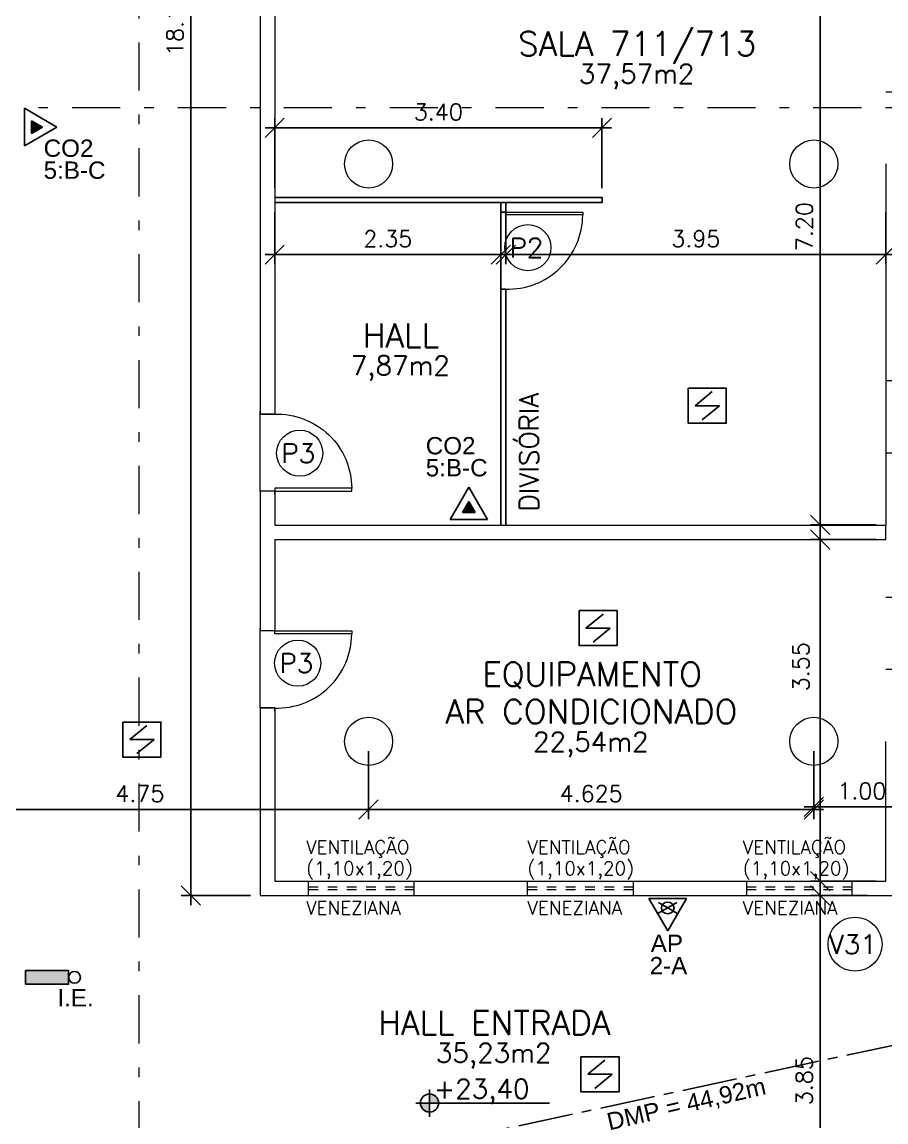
# Model space of a CAD drawing. Header units: millimetres. Extents: x 521 to 1055, y 261 to 520.
# Drawn here: x 607.09 to 616.06, y 314.01 to 325.44 of the extents above; entities that cross this region are included whole.
import ezdxf
from ezdxf.enums import TextEntityAlignment as Align

# ---------------------------------------------------------------- set-up
doc = ezdxf.new("R2010")
doc.units = ezdxf.units.MM
for name, pattern in [('CENTER2', [28.575, 19.05, -3.175, 3.175, -3.175]), ('CONTINU', [0]), ('DASHDOT', [1, 0.5, -0.25, 0, -0.25]), ('DASHDOTX2', [2, 1, -0.5, 0, -0.5])]:
    doc.linetypes.add(name, pattern=pattern)
doc.layers.add('0.1', color=8, linetype='Continuous', lineweight=13)
doc.layers.add('ppci', color=8, linetype='Continuous')
doc.styles.add('ROMANS', font='romans')
doc.styles.get("Standard").update_dxf_attribs({"font": 'romans.shx'})
doc.styles.add('STYLE1', font='sanss___.ttf')
doc.dimstyles.new('Fares Eng - 50', dxfattribs={"dimscale": 2, "dimtxt": 0.085, "dimasz": 0.1, "dimexe": 0.05, "dimexo": 0.05, "dimgap": 0.04, "dimtad": 1, "dimzin": 4, "dimdsep": 46, "dimtxsty": 'ROMANS', "dimblk1": 'OBLIQUE', "dimblk2": 'OBLIQUE', "dimsah": 1, "dimcen": 0.05, "dimdle": 0.05, "dimclrd": 8, "dimclre": 8, "dimclrt": 8, "dimaunit": 1, "dimadec": 0, "dimazin": 0, "dimtfac": 1, "dimtix": 1, "dimtmove": 2, "dimatfit": 0, "dimldrblk": 'OPEN90', "dimfxl": 1, "dimtolj": 1, "dimtzin": 0, "dimarcsym": 0})

# ---------------------------------------------------------------- blocks, each defined once
blk = doc.blocks.new('P80')
for points in [[(0, 0.86), (0, 0.83), (0.15, 0.83), (0.15, 0.86)], [(0, 0), (0, 0.03), (0.15, 0.03), (0.15, 0)]]:
    blk.add_lwpolyline(points)
blk.add_lwpolyline([(-0.8, 0.06), (0, 0.06), (0, 0.03), (-0.8, 0.03)], close=True)
at = {"color": 8}
blk.add_arc((-0.025, 0.056), 0.775, 88.1408, 179.6698, dxfattribs=at)
blk = doc.blocks.new('ÁREA')
for p in [(0.00005, 0.003762), (0, 0)]:
    blk.add_attdef('COMPARTIMENTO', text='', height=0.0025).set_placement(p, align=Align.CENTER)
at = {"color": 1}
for p in [(-0.00005, -0.003762), (-0.000099, -0.007523)]:
    blk.add_attdef('ÁREA', text='', height=0.002, dxfattribs=at).set_placement(p, align=Align.CENTER)
blk = doc.blocks.new('_OBLIQUE')
at = {"color": 0, "linetype": 'ByBlock'}
blk.add_line((-0.5, -0.5), (0.5, 0.5), dxfattribs=at)
blk = doc.blocks.new('*D1305')
at = {"layer": '0.1', "color": 8, "linetype": 'CONTINU', "lineweight": -2, "transparency": 16777216}
for p, q in [((605.936, 317.864), (605.936, 317.157)), ((610.686, 317.864), (610.686, 317.157)), ((605.836, 317.257), (610.786, 317.257))]:
    blk.add_line(p, q, dxfattribs=at)
at = {"layer": 'DEFPOINTS', "color": 0, "linetype": 'CONTINU', "lineweight": -2, "transparency": 16777216}
for p in [(605.936, 317.964), (610.686, 317.964), (610.686, 317.257)]:
    blk.add_point(p, dxfattribs=at)
at = {"layer": '0.1', "color": 8, "linetype": 'CONTINU', "lineweight": -2, "transparency": 16777216, "xscale": 0.2, "yscale": 0.2, "zscale": 0.2, "rotation": 180}
blk.add_blockref('_OBLIQUE', (605.936, 317.257), dxfattribs=at)
at = {"layer": '0.1', "color": 8, "linetype": 'CONTINU', "lineweight": -2, "transparency": 16777216, "xscale": 0.2, "yscale": 0.2, "zscale": 0.2}
blk.add_blockref('_OBLIQUE', (610.686, 317.257), dxfattribs=at)
at = {"layer": '0.1', "color": 8, "linetype": 'CONTINU', "transparency": 16777216, "insert": (608.311, 317.422), "char_height": 0.17, "attachment_point": 5, "style": 'ROMANS'}
blk.add_mtext('\\A1;4.75', dxfattribs=at)
blk = doc.blocks.new('_Open90')
at = {"color": 0, "linetype": 'ByBlock', "lineweight": -2}
for p, q in [((0, 0), (-1, 0)), ((-0.5, 0.5), (0, 0)), ((0, 0), (-0.5, -0.5))]:
    blk.add_line(p, q, dxfattribs=at)
blk = doc.blocks.new('*D1306')
at = {"layer": '0.1', "color": 8, "linetype": 'CONTINU', "lineweight": -2, "transparency": 16777216}
for p, q in [((610.686, 317.864), (610.686, 317.157)), ((615.311, 317.864), (615.311, 317.157)), ((610.586, 317.257), (615.411, 317.257))]:
    blk.add_line(p, q, dxfattribs=at)
at = {"layer": 'DEFPOINTS', "color": 0, "linetype": 'CONTINU', "lineweight": -2, "transparency": 16777216}
for p in [(610.686, 317.964), (615.311, 317.964), (615.311, 317.257)]:
    blk.add_point(p, dxfattribs=at)
at = {"layer": '0.1', "color": 8, "linetype": 'CONTINU', "lineweight": -2, "transparency": 16777216, "xscale": 0.2, "yscale": 0.2, "zscale": 0.2, "rotation": 180}
blk.add_blockref('_OBLIQUE', (610.686, 317.257), dxfattribs=at)
at = {"layer": '0.1', "color": 8, "linetype": 'CONTINU', "lineweight": -2, "transparency": 16777216, "xscale": 0.2, "yscale": 0.2, "zscale": 0.2}
blk.add_blockref('_OBLIQUE', (615.311, 317.257), dxfattribs=at)
at = {"layer": '0.1', "color": 8, "linetype": 'CONTINU', "transparency": 16777216, "insert": (612.999, 317.422), "char_height": 0.17, "attachment_point": 5, "style": 'ROMANS'}
blk.add_mtext('\\A1;4.625', dxfattribs=at)
blk = doc.blocks.new('*D1307')
at = {"layer": '0.1', "color": 8, "linetype": 'CONTINU', "lineweight": -2, "transparency": 16777216}
for p, q in [((615.311, 317.864), (615.311, 317.184)), ((616.311, 317.864), (616.311, 317.184)), ((615.211, 317.284), (616.411, 317.284))]:
    blk.add_line(p, q, dxfattribs=at)
at = {"layer": 'DEFPOINTS', "color": 0, "linetype": 'CONTINU', "lineweight": -2, "transparency": 16777216}
for p in [(615.311, 317.964), (616.311, 317.964), (616.311, 317.284)]:
    blk.add_point(p, dxfattribs=at)
at = {"layer": '0.1', "color": 8, "linetype": 'CONTINU', "lineweight": -2, "transparency": 16777216, "xscale": 0.2, "yscale": 0.2, "zscale": 0.2, "rotation": 180}
blk.add_blockref('_OBLIQUE', (615.311, 317.284), dxfattribs=at)
at = {"layer": '0.1', "color": 8, "linetype": 'CONTINU', "lineweight": -2, "transparency": 16777216, "xscale": 0.2, "yscale": 0.2, "zscale": 0.2}
blk.add_blockref('_OBLIQUE', (616.311, 317.284), dxfattribs=at)
at = {"layer": '0.1', "color": 8, "linetype": 'CONTINU', "transparency": 16777216, "insert": (615.811, 317.449), "char_height": 0.17, "attachment_point": 5, "style": 'ROMANS'}
blk.add_mtext('\\A1;1.00', dxfattribs=at)
blk = doc.blocks.new('*D1607')
at = {"layer": '0.1', "color": 8, "linetype": 'CONTINU', "lineweight": -2, "transparency": 16777216}
for p, q in [((615.378, 320.162), (615.378, 316.412)), ((615.961, 320.062), (615.278, 320.062)), ((615.961, 316.512), (615.278, 316.512))]:
    blk.add_line(p, q, dxfattribs=at)
at = {"layer": 'DEFPOINTS', "color": 0, "linetype": 'CONTINU', "lineweight": -2, "transparency": 16777216}
for p in [(616.061, 320.062), (615.378, 316.512), (616.061, 316.512)]:
    blk.add_point(p, dxfattribs=at)
at = {"layer": '0.1', "color": 8, "linetype": 'CONTINU', "lineweight": -2, "transparency": 16777216, "xscale": 0.2, "yscale": 0.2, "zscale": 0.2}
for p, rotation in [((615.378, 320.062), 90), ((615.378, 316.512), 270)]:
    blk.add_blockref('_OBLIQUE', p, dxfattribs=dict(at, rotation=rotation))
at = {"layer": '0.1', "color": 8, "linetype": 'CONTINU', "transparency": 16777216, "insert": (615.178, 318.74), "char_height": 0.17, "attachment_point": 5, "rotation": 90, "style": 'ROMANS'}
blk.add_mtext('\\A1;3.55', dxfattribs=at)
blk = doc.blocks.new('*D1608')
at = {"layer": '0.1', "color": 8, "linetype": 'CONTINU', "lineweight": -2, "transparency": 16777216}
for p, q in [((615.378, 316.464), (615.378, 312.414)), ((615.865, 316.364), (615.278, 316.364)), ((615.865, 312.514), (615.278, 312.514))]:
    blk.add_line(p, q, dxfattribs=at)
at = {"layer": 'DEFPOINTS', "color": 0, "linetype": 'CONTINU', "lineweight": -2, "transparency": 16777216}
for p in [(615.965, 316.364), (615.378, 312.514), (615.965, 312.514)]:
    blk.add_point(p, dxfattribs=at)
at = {"layer": '0.1', "color": 8, "linetype": 'CONTINU', "lineweight": -2, "transparency": 16777216, "xscale": 0.2, "yscale": 0.2, "zscale": 0.2}
for p, rotation in [((615.378, 316.364), 90), ((615.378, 312.514), 270)]:
    blk.add_blockref('_OBLIQUE', p, dxfattribs=dict(at, rotation=rotation))
at = {"layer": '0.1', "color": 8, "linetype": 'CONTINU', "transparency": 16777216, "insert": (615.213, 314.439), "char_height": 0.17, "attachment_point": 5, "rotation": 90, "style": 'ROMANS'}
blk.add_mtext('\\A1;3.85', dxfattribs=at)
blk = doc.blocks.new('*D1616')
at = {"layer": '0.1', "color": 8, "linetype": 'CONTINU', "lineweight": -2, "transparency": 16777216}
for p, q in [((608.841, 334.564), (608.841, 316.264)), ((609.461, 334.464), (608.741, 334.464)), ((609.461, 316.364), (608.741, 316.364))]:
    blk.add_line(p, q, dxfattribs=at)
at = {"layer": 'DEFPOINTS', "color": 0, "linetype": 'CONTINU', "lineweight": -2, "transparency": 16777216}
for p in [(609.561, 334.464), (608.841, 316.364), (609.561, 316.364)]:
    blk.add_point(p, dxfattribs=at)
at = {"layer": '0.1', "color": 8, "linetype": 'CONTINU', "lineweight": -2, "transparency": 16777216, "xscale": 0.2, "yscale": 0.2, "zscale": 0.2}
for p, rotation in [((608.841, 334.464), 90), ((608.841, 316.364), 270)]:
    blk.add_blockref('_OBLIQUE', p, dxfattribs=dict(at, rotation=rotation))
at = {"layer": '0.1', "color": 8, "linetype": 'CONTINU', "transparency": 16777216, "insert": (608.676, 325.414), "char_height": 0.17, "attachment_point": 5, "rotation": 90, "style": 'ROMANS'}
blk.add_mtext('\\A1;18.10', dxfattribs=at)
blk = doc.blocks.new('*D1713')
at = {"layer": '0.1', "color": 8, "linetype": 'CONTINU', "lineweight": -2, "transparency": 16777216}
for p, q in [((609.711, 323.464), (609.711, 322.922)), ((612.061, 323.464), (612.061, 322.922)), ((609.611, 323.022), (612.161, 323.022))]:
    blk.add_line(p, q, dxfattribs=at)
at = {"layer": 'DEFPOINTS', "color": 0, "linetype": 'CONTINU', "lineweight": -2, "transparency": 16777216}
for p in [(609.711, 323.564), (612.061, 323.564), (612.061, 323.022)]:
    blk.add_point(p, dxfattribs=at)
at = {"layer": '0.1', "color": 8, "linetype": 'CONTINU', "lineweight": -2, "transparency": 16777216, "xscale": 0.2, "yscale": 0.2, "zscale": 0.2, "rotation": 180}
blk.add_blockref('_OBLIQUE', (609.711, 323.022), dxfattribs=at)
at = {"layer": '0.1', "color": 8, "linetype": 'CONTINU', "lineweight": -2, "transparency": 16777216, "xscale": 0.2, "yscale": 0.2, "zscale": 0.2}
blk.add_blockref('_OBLIQUE', (612.061, 323.022), dxfattribs=at)
at = {"layer": '0.1', "color": 8, "linetype": 'CONTINU', "transparency": 16777216, "insert": (610.886, 323.187), "char_height": 0.17, "attachment_point": 5, "style": 'ROMANS'}
blk.add_mtext('\\A1;2.35', dxfattribs=at)
blk = doc.blocks.new('*D1714')
at = {"layer": '0.1', "color": 8, "linetype": 'CONTINU', "lineweight": -2, "transparency": 16777216}
for p, q in [((612.111, 323.464), (612.111, 322.922)), ((616.061, 323.464), (616.061, 322.922)), ((612.011, 323.022), (616.161, 323.022))]:
    blk.add_line(p, q, dxfattribs=at)
at = {"layer": 'DEFPOINTS', "color": 0, "linetype": 'CONTINU', "lineweight": -2, "transparency": 16777216}
for p in [(612.111, 323.564), (616.061, 323.564), (616.061, 323.022)]:
    blk.add_point(p, dxfattribs=at)
at = {"layer": '0.1', "color": 8, "linetype": 'CONTINU', "lineweight": -2, "transparency": 16777216, "xscale": 0.2, "yscale": 0.2, "zscale": 0.2, "rotation": 180}
blk.add_blockref('_OBLIQUE', (612.111, 323.022), dxfattribs=at)
at = {"layer": '0.1', "color": 8, "linetype": 'CONTINU', "lineweight": -2, "transparency": 16777216, "xscale": 0.2, "yscale": 0.2, "zscale": 0.2}
blk.add_blockref('_OBLIQUE', (616.061, 323.022), dxfattribs=at)
at = {"layer": '0.1', "color": 8, "linetype": 'CONTINU', "transparency": 16777216, "insert": (614.086, 323.187), "char_height": 0.17, "attachment_point": 5, "style": 'ROMANS'}
blk.add_mtext('\\A1;3.95', dxfattribs=at)
blk = doc.blocks.new('*D1715')
at = {"layer": '0.1', "color": 8, "linetype": 'CONTINU', "lineweight": -2, "transparency": 16777216}
for p, q in [((609.711, 323.714), (609.711, 324.439)), ((613.111, 323.714), (613.111, 324.439)), ((613.211, 324.339), (609.611, 324.339))]:
    blk.add_line(p, q, dxfattribs=at)
at = {"layer": 'DEFPOINTS', "color": 0, "linetype": 'CONTINU', "lineweight": -2, "transparency": 16777216}
for p in [(609.711, 324.339), (609.711, 323.614), (613.111, 323.614)]:
    blk.add_point(p, dxfattribs=at)
at = {"layer": '0.1', "color": 8, "linetype": 'CONTINU', "lineweight": -2, "transparency": 16777216, "xscale": 0.2, "yscale": 0.2, "zscale": 0.2, "rotation": 180}
blk.add_blockref('_OBLIQUE', (609.711, 324.339), dxfattribs=at)
at = {"layer": '0.1', "color": 8, "linetype": 'CONTINU', "lineweight": -2, "transparency": 16777216, "xscale": 0.2, "yscale": 0.2, "zscale": 0.2}
blk.add_blockref('_OBLIQUE', (613.111, 324.339), dxfattribs=at)
at = {"layer": '0.1', "color": 8, "linetype": 'CONTINU', "transparency": 16777216, "insert": (611.411, 324.504), "char_height": 0.17, "attachment_point": 5, "style": 'ROMANS'}
blk.add_mtext('\\A1;3.40', dxfattribs=at)
blk = doc.blocks.new('*D3232')
at = {"layer": '0.1', "color": 8, "linetype": 'CONTINU', "lineweight": -2, "transparency": 16777216}
for p, q in [((615.378, 327.514), (615.378, 320.114)), ((615.961, 327.414), (615.278, 327.414)), ((615.961, 320.214), (615.278, 320.214))]:
    blk.add_line(p, q, dxfattribs=at)
at = {"layer": 'DEFPOINTS', "color": 0, "linetype": 'CONTINU', "lineweight": -2, "transparency": 16777216}
for p in [(616.061, 327.414), (615.378, 320.214), (616.061, 320.214)]:
    blk.add_point(p, dxfattribs=at)
at = {"layer": '0.1', "color": 8, "linetype": 'CONTINU', "lineweight": -2, "transparency": 16777216, "xscale": 0.2, "yscale": 0.2, "zscale": 0.2}
for p, rotation in [((615.378, 327.414), 90), ((615.378, 320.214), 270)]:
    blk.add_blockref('_OBLIQUE', p, dxfattribs=dict(at, rotation=rotation))
at = {"layer": '0.1', "color": 8, "linetype": 'CONTINU', "lineweight": -2, "transparency": 16777216, "insert": (615.213, 323.313), "char_height": 0.17, "attachment_point": 5, "rotation": 90, "style": 'ROMANS'}
blk.add_mtext('\\A1;7.20', dxfattribs=at)

msp = doc.modelspace()

# ---------------------------------------------------------------- hatches: boundary and pattern name
at = {"layer": '0.1', "linetype": 'CONTINU', "lineweight": -2}
h = msp.add_hatch(color=8, dxfattribs=at)
h.paths.add_polyline_path([(611.41441, 314.20652, 0.41421356), (611.31998, 314.30095), (611.31998, 314.20652)])
h.paths.add_polyline_path([(611.31998, 314.20652), (611.22554, 314.20652, 0.41421356), (611.31998, 314.11209)])
at = {"layer": 'ppci'}
for points in [[(607.29856, 324.34762), (607.18581, 324.41272), (607.18581, 324.28252)], [(611.7279, 320.45719), (611.66281, 320.34444), (611.793, 320.34444)], [(607.57063, 315.44083), (607.57063, 315.58332), (607.1221, 315.58332), (607.1221, 315.44083)]]:
    msp.add_hatch(color=10, dxfattribs=at).paths.add_polyline_path(points)

# ---------------------------------------------------------------- linework, layer by layer
at = {"layer": '0.1', "color": 8, "linetype": 'DASHDOTX2', "ltscale": 0.5}
for p, q in [((608.30064, 337.32691), (608.30064, 284.40546)), ((599.90576, 324.54961), (620.3808, 324.54961))]:
    msp.add_line(p, q, dxfattribs=at)
at = {"layer": '0.1', "color": 7}
for p, q in [((609.56144, 326.56448), (609.56144, 321.36448)), ((609.71144, 326.56448), (609.71144, 321.36448)), ((609.56144, 321.36448), (609.71144, 321.36448)), ((609.71144, 320.56448), (609.56144, 320.56448)), ((609.56144, 320.56448), (609.56144, 319.11156)), ((609.71144, 320.56448), (609.71144, 320.21156)), ((609.71144, 320.21156), (616.06144, 320.21156)), ((616.06144, 320.06156), (616.06144, 320.21156)), ((609.71144, 320.06156), (616.06144, 320.06156)), ((609.71144, 320.06156), (609.71144, 319.11156)), ((609.71144, 319.11156), (609.56144, 319.11156)), ((609.56144, 318.31156), (609.71144, 318.31156)), ((609.56144, 318.31156), (609.56144, 316.36448)), ((609.71144, 318.31156), (609.71144, 316.51156)), ((616.06144, 316.51156), (616.06144, 317.96448)), ((609.71144, 316.51156), (616.06144, 316.51156)), ((615.71144, 316.36448), (615.71144, 316.51156)), ((609.56144, 316.36448), (617.13144, 316.36448))]:
    msp.add_line(p, q, dxfattribs=at)
at = {"layer": '0.1', "color": 8, "linetype": 'CONTINU'}
for p, q in [((616.06144, 324.71448), (616.31144, 324.71448)), ((616.06144, 323.96448), (616.06144, 320.21156)), ((616.06144, 321.71448), (616.31144, 321.71448)), ((609.56144, 320.56448), (609.56144, 321.36448)), ((616.06144, 320.96448), (616.31144, 320.96448)), ((616.06144, 319.46448), (616.31144, 319.46448)), ((609.56144, 318.31156), (609.56144, 319.11156)), ((616.06144, 318.71448), (616.31144, 318.71448))]:
    msp.add_line(p, q, dxfattribs=at)
at = {"layer": '0.1', "color": 8, "linetype": 'CONTINU', "lineweight": -2}
for p, q in [((609.71144, 323.61448), (613.11144, 323.61448)), ((613.11144, 323.56448), (613.11144, 323.61448)), ((609.71144, 323.56448), (613.11144, 323.56448)), ((612.06144, 323.56448), (612.06144, 323.46448)), ((612.11144, 323.46448), (612.06144, 323.46448)), ((612.06144, 323.46448), (612.06144, 322.66448)), ((612.11144, 323.56448), (612.11144, 323.46448)), ((612.06144, 322.66448), (612.11144, 322.66448)), ((612.06144, 322.66448), (612.06144, 320.21156)), ((612.11144, 322.66448), (612.11144, 320.21156)), ((611.31998, 314.34816), (611.31998, 314.06487)), ((611.17833, 314.20652), (612.56693, 314.20652))]:
    msp.add_line(p, q, dxfattribs=at)
at = {"layer": '0.1', "color": 8, "linetype": 'DASHDOT', "ltscale": 0.4}
for p, q in [((610.06144, 316.36448), (610.06144, 316.51156)), ((611.16144, 316.36448), (611.16144, 316.51156)), ((612.33644, 316.36448), (612.33644, 316.51156)), ((613.43644, 316.51156), (613.43644, 316.36448)), ((614.61144, 316.51156), (614.61144, 316.36448))]:
    msp.add_line(p, q, dxfattribs=at)
at = {"layer": '0.1', "color": 8, "linetype": 'DASHDOT', "ltscale": 0.2}
for p, q in [((610.06144, 316.45156), (611.16144, 316.45156)), ((610.06144, 316.42448), (611.16144, 316.42448)), ((612.33644, 316.45156), (613.43644, 316.45156)), ((612.33644, 316.42448), (613.43644, 316.42448)), ((614.61144, 316.45156), (615.71144, 316.45156)), ((614.61144, 316.42448), (615.71144, 316.42448))]:
    msp.add_line(p, q, dxfattribs=at)
at = {"layer": '0.1', "color": 8}
msp.add_lwpolyline([(612.91144, 323.43448), (612.11144, 323.43448), (612.11144, 323.46448), (612.91144, 323.46448)], close=True, dxfattribs=at)
at = {"layer": '0.1', "color": 7}
for centre in [(610.68644, 323.96448), (615.31144, 323.96448), (610.68644, 317.96448), (615.31144, 317.96448)]:
    msp.add_circle(centre, 0.25, dxfattribs=at)
at = {"layer": '0.1', "color": 8}
for centre, radius in [((612.34122, 323.09489), 0.23964), ((609.97092, 320.95926), 0.23964), ((609.9504, 318.77768), 0.23964), ((615.73967, 315.85741), 0.28038)]:
    msp.add_circle(centre, radius, dxfattribs=at)
at = {"layer": '0.1', "color": 8, "linetype": 'CONTINU', "lineweight": -2}
msp.add_circle((611.31998, 314.20652), 0.09443, dxfattribs=at)
at = {"layer": '0.1', "color": 8}
msp.add_arc((612.13658, 323.43894), 0.77487, 268.140818, 359.669801, dxfattribs=at)
at = {"layer": 'ppci', "color": 10, "linetype": 'Continuous'}
for p, q in [((607.11081, 324.54262), (607.11081, 324.15262)), ((607.44856, 324.34762), (607.11081, 324.54262)), ((607.18581, 324.41272), (607.18581, 324.28252)), ((607.29856, 324.34762), (607.18581, 324.41272)), ((607.44856, 324.34762), (607.11081, 324.15262)), ((607.29856, 324.34762), (607.18581, 324.28252)), ((614.07803, 321.45218), (614.25666, 321.59849)), ((614.07803, 321.45218), (614.33134, 321.45218)), ((614.33134, 321.45218), (614.15271, 321.30586)), ((611.7279, 320.60719), (611.5329, 320.26944)), ((611.7279, 320.60719), (611.9229, 320.26944)), ((611.7279, 320.45719), (611.66281, 320.34444)), ((611.7279, 320.45719), (611.793, 320.34444)), ((611.5329, 320.26944), (611.9229, 320.26944)), ((611.66281, 320.34444), (611.793, 320.34444)), ((612.94418, 319.14183), (613.12281, 319.28815)), ((612.94418, 319.14183), (613.19749, 319.14183)), ((613.19749, 319.14183), (613.01886, 318.99552)), ((608.20502, 317.98352), (608.38365, 318.12983)), ((608.20502, 317.98352), (608.45833, 317.98352)), ((608.45833, 317.98352), (608.2797, 317.8372)), ((613.98882, 316.33303), (613.59882, 316.33303)), ((613.79382, 315.99528), (613.59882, 316.33303)), ((613.79382, 315.99528), (613.98882, 316.33303)), ((612.96339, 314.50501), (613.14202, 314.65132)), ((612.96339, 314.50501), (613.2167, 314.50501)), ((613.2167, 314.50501), (613.03807, 314.35869))]:
    msp.add_line(p, q, dxfattribs=at)
at = {"layer": 'ppci', "color": 10}
for p, q in [((613.69911, 316.17941), (613.88859, 316.2888)), ((613.88831, 316.17953), (613.69917, 316.28873))]:
    msp.add_line(p, q, dxfattribs=at)
at = {"layer": 'ppci', "color": 10, "linetype": 'Continuous'}
for points in [[(614.00679, 321.63439), (614.40258, 321.63439), (614.40258, 321.26997), (614.00679, 321.26997)], [(612.87294, 319.32404), (613.26874, 319.32404), (613.26874, 318.95963), (612.87294, 318.95963)], [(608.13378, 318.16572), (608.52957, 318.16572), (608.52957, 317.80131), (608.13378, 317.80131)], [(612.89215, 314.68722), (613.28794, 314.68722), (613.28794, 314.3228), (612.89215, 314.3228)]]:
    msp.add_lwpolyline(points, close=True, dxfattribs=at)
at = {"layer": 'ppci', "color": 10, "linetype": 'CENTER2', "lineweight": -2, "ltscale": 0.03}
msp.add_lwpolyline([(600.56144, 287.21448), (603.21961, 291.85958), (607.56864, 292.17357), (608.83738, 313.23946), (617.50246, 315.10044), (618.01983, 317.15776), (620.60213, 317.38787), (620.77261, 317.81448)], dxfattribs=at)
at = {"layer": 'ppci', "color": 10}
msp.add_lwpolyline([(607.1221, 315.44083), (607.1221, 315.58332), (607.57063, 315.58332), (607.57063, 315.44083)], close=True, dxfattribs=at)
msp.add_circle((607.6318, 315.51207), 0.06117, dxfattribs=at)
msp.add_ellipse((613.79382, 316.23409), major_axis=(-0.06606, 0), ratio=0.90709532, dxfattribs=at)

# ---------------------------------------------------------------- block references
at = {"layer": '0.1', "color": 8}
ref = msp.add_blockref('ÁREA', (613.47707, 325.0893), dxfattribs=dict(at, xscale=133.3333333333333, yscale=133.3333333333333, zscale=133.3333333333333))
ref.add_attrib('COMPARTIMENTO', 'SALA 711/713', dxfattribs={"layer": '0', "color": 3, "height": 0.25}).set_placement((613.47707, 325.0893), align=Align.CENTER)
ref.add_attrib('ÁREA', '37,57m2', dxfattribs={"layer": '0', "color": 1, "height": 0.2}).set_placement((613.47043, 324.80135), align=Align.CENTER)
ref = msp.add_blockref('ÁREA', (611.02296, 322.05834), dxfattribs=dict(at, xscale=133.3333333333333, yscale=133.3333333333333, zscale=133.3333333333333))
ref.add_attrib('COMPARTIMENTO', 'HALL', dxfattribs={"layer": '0', "color": 3, "height": 0.25}).set_placement((611.02296, 322.05834), align=Align.CENTER)
ref.add_attrib('ÁREA', '7,87m2', dxfattribs={"layer": '0', "color": 1, "height": 0.2}).set_placement((611.01633, 321.77039), align=Align.CENTER)
at = {"layer": '0.1', "color": 8, "xscale": -1}
msp.add_blockref('P80', (609.71144, 320.53448), dxfattribs=at)
at = {"layer": '0.1', "color": 8, "rotation": 180}
msp.add_blockref('P80', (609.71144, 319.14156), dxfattribs=at)
at = {"layer": '0.1', "color": 8}
ref = msp.add_blockref('ÁREA', (613.00158, 318.14913), dxfattribs=dict(at, xscale=133.3333333333333, yscale=133.3333333333333, zscale=133.3333333333333))
ref.add_attrib('COMPARTIMENTO', 'AR CONDICIONADO', dxfattribs={"layer": '0', "color": 3, "height": 0.25}).set_placement((613.00158, 318.14913), align=Align.CENTER)
ref.add_attrib('ÁREA', '22,54m2', dxfattribs={"layer": '0', "color": 1, "height": 0.2}).set_placement((612.99495, 317.86117), align=Align.CENTER)
ref.add_attrib('COMPARTIMENTO', 'EQUIPAMENTO', dxfattribs={"layer": '0', "color": 3, "height": 0.25}).set_placement((613.00821, 318.53735), align=Align.CENTER)
ref = msp.add_blockref('ÁREA', (611.9928, 314.9155), dxfattribs=dict(at, xscale=133.3333333333333, yscale=133.3333333333333, zscale=133.3333333333333))
ref.add_attrib('COMPARTIMENTO', 'HALL ENTRADA', dxfattribs={"layer": '0', "color": 3, "height": 0.25}).set_placement((611.9928, 314.9155), align=Align.CENTER)
ref.add_attrib('ÁREA', '35,23m2', dxfattribs={"layer": '0', "color": 1, "height": 0.2}).set_placement((611.98617, 314.62754), align=Align.CENTER)

# ---------------------------------------------------------------- texts
for s, height, p in [('P2', 0.2, (612.15062, 322.99337)), ('P3', 0.2, (609.78031, 320.85774)), ('P3', 0.2, (609.75979, 318.67617)), ('VENTILAÇÃO', 0.14, (610.03749, 316.79587)), ('VENTILAÇÃO', 0.14, (612.33554, 316.79587)), ('VENTILAÇÃO', 0.14, (614.57289, 316.79587)), ('(1,10x1,20)', 0.14, (610.03749, 316.57613)), ('(1,10x1,20)', 0.14, (612.33554, 316.57613)), ('(1,10x1,20)', 0.14, (614.57289, 316.57613)), ('VENEZIANA', 0.14, (610.03749, 316.16542)), ('VENEZIANA', 0.14, (612.33554, 316.16542)), ('VENEZIANA', 0.14, (614.57289, 316.16542)), ('V31', 0.2, (615.46888, 315.7559)), ('+23,40', 0.2, (611.36383, 314.25554))]:
    msp.add_text(s, height=height, dxfattribs=at).set_placement(p)
msp.add_text('DIVISÓRIA', height=0.2, rotation=90, dxfattribs=at).set_placement((612.4531, 320.35496))
at = {"layer": 'ppci', "color": 10, "style": 'STYLE1'}
for s, p in [('CO2', (607.31096, 324.03842)), ('5:B-C', (607.31096, 323.81006)), ('CO2', (611.28033, 320.94674)), ('5:B-C', (611.28033, 320.71838)), ('AP', (613.61765, 315.77623)), ('2-A', (613.60602, 315.544)), ('I.E.', (607.45374, 315.21048))]:
    msp.add_text(s, height=0.18, dxfattribs=at).set_placement(p)
msp.add_text('DMP = 44,92m', height=0.18, rotation=13.003899, dxfattribs=at).set_placement((613.18682, 313.92173))

# ---------------------------------------------------------------- dimensions: what is measured, and where the dimension line sits
at = {"layer": '0.1', "color": 8, "linetype": 'CONTINU'}
for base, p1, p2, picture, middle in [((608.84147, 316.36448), (609.56144, 334.46448), (609.56144, 316.36448), '*D1616', (608.67647, 325.41448)), ((615.37753, 312.51448), (615.96455, 316.36448), (615.96455, 312.51448), '*D1608', (615.21253, 314.43948))]:
    dim = msp.add_linear_dim(base=base, p1=p1, p2=p2, angle=90, dimstyle='Fares Eng - 50', dxfattribs=at)
    dim.commit()
    dim.dimension.update_dxf_attribs({"geometry": picture, "text_midpoint": middle})
at = {"layer": '0.1', "color": 8, "linetype": 'CONTINU', "lineweight": -2}
dim = msp.add_linear_dim(base=(615.37753, 320.21448), p1=(616.06144, 327.41448), p2=(616.06144, 320.21448), angle=90, dimstyle='Fares Eng - 50', dxfattribs=at)
dim.commit()
dim.dimension.update_dxf_attribs({"geometry": '*D3232', "text_midpoint": (615.21253, 323.31328), "dimtype": 160})
at = {"layer": '0.1', "color": 8, "linetype": 'CONTINU'}
for base, p1, p2, picture, middle in [((609.71144, 324.33918), (613.11144, 323.61448), (609.71144, 323.61448), '*D1715', (611.41144, 324.50418)), ((612.06144, 323.02164), (609.71144, 323.56448), (612.06144, 323.56448), '*D1713', (610.88644, 323.18664)), ((616.06144, 323.02164), (612.11144, 323.56448), (616.06144, 323.56448), '*D1714', (614.08644, 323.18664)), ((610.68644, 317.25668), (605.93644, 317.96448), (610.68644, 317.96448), '*D1305', (608.31144, 317.42168)), ((616.31144, 317.28447), (615.31144, 317.96448), (616.31144, 317.96448), '*D1307', (615.81144, 317.44947))]:
    dim = msp.add_linear_dim(base=base, p1=p1, p2=p2, dimstyle='Fares Eng - 50', dxfattribs=at)
    dim.commit()
    dim.dimension.update_dxf_attribs({"geometry": picture, "text_midpoint": middle})
dim = msp.add_linear_dim(base=(615.37753, 316.51156), p1=(616.06144, 320.06156), p2=(616.06144, 316.51156), angle=90, dimstyle='Fares Eng - 50', dxfattribs=at)
dim.commit()
dim.dimension.update_dxf_attribs({"geometry": '*D1607', "text_midpoint": (615.17753, 318.74041), "dimtype": 160})
dim = msp.add_linear_dim(base=(615.31144, 317.25668), p1=(610.68644, 317.96448), p2=(615.31144, 317.96448), dimstyle='Fares Eng - 50', override={"dimdec": 3}, dxfattribs=at)
dim.commit()
dim.dimension.update_dxf_attribs({"geometry": '*D1306', "text_midpoint": (612.99894, 317.42168)})

doc.saveas('drawing.dxf')
